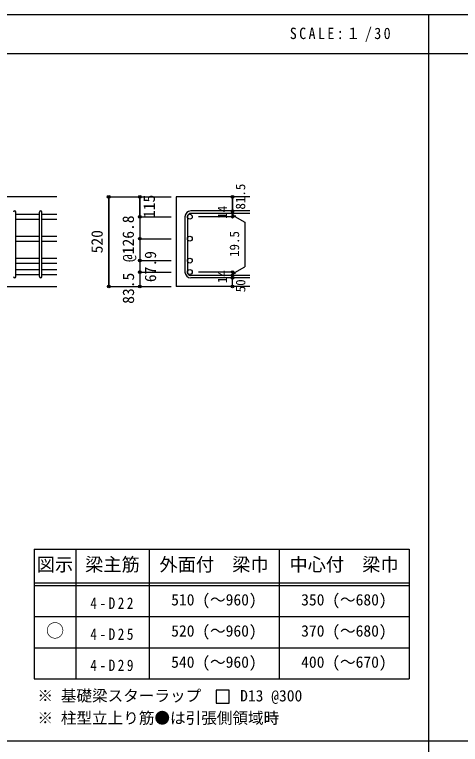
# Model space of a CAD drawing. Units: millimetres at full size, sheet at 1:30, with parts at other scales. Extents: x -5973 to 5954, y -4195 to 4201.
# Drawn here: x -3514 to -942, y -15 to 4201 of the extents above; entities that cross this region are included whole.
import ezdxf
from ezdxf.enums import TextEntityAlignment as Align

# ---------------------------------------------------------------- set-up
doc = ezdxf.new("R2010")
doc.units = ezdxf.units.MM
doc.header["$LTSCALE"] = 30
doc.header["$PDMODE"] = 32
doc.header["$PDSIZE"] = 15
for name, color, linetype in [('0-1_躯体線', 2, 'Continuous'), ('0-5_基礎梁筋', 7, 'Continuous'), ('0-6_スタラップ筋', 7, 'Continuous'), ('0-D_寸法', 4, 'Continuous'), ('6-7_文字', 7, 'Continuous'), ('6-E_枠', 7, 'Continuous'), ('F-0_枠', 6, 'Continuous')]:
    doc.layers.add(name, color=color, linetype=linetype)
doc.styles.add('ＭＳ ゴシック', font='')
doc.styles.get('ＭＳ ゴシック').set_extended_font_data('MS Gothic')

msp = doc.modelspace()

# ---------------------------------------------------------------- linework, layer by layer
at = {"layer": '0-1_躯体線'}
for p, q in [((-3270.8, 3148.3), (-4920.8, 3148.3)), ((-2155.8, 3148.3), (-2580.8, 3148.3)), ((-2580.8, 3148.3), (-2580.8, 2630.3)), ((-3670.8, 2630.3), (-3270.8, 2630.3)), ((-2155.8, 2630.3), (-2580.8, 2630.3))]:
    msp.add_line(p, q, dxfattribs=at)
at = {"layer": '0-5_基礎梁筋'}
for p, q in [((-3506.8, 3047.37), (-3370.8, 3047.37)), ((-3356.8, 3047.37), (-3270.8, 3047.37)), ((-3506.8, 3019.37), (-3370.8, 3019.37)), ((-3356.8, 3019.37), (-3270.8, 3019.37)), ((-3506.8, 2920.58), (-3370.8, 2920.58)), ((-3356.8, 2920.58), (-3270.8, 2920.58)), ((-3506.8, 2892.58), (-3370.8, 2892.58)), ((-3356.8, 2892.58), (-3270.8, 2892.58)), ((-3506.8, 2793.8), (-3370.8, 2793.8)), ((-3356.8, 2793.8), (-3270.8, 2793.8)), ((-3506.8, 2765.8), (-3370.8, 2765.8)), ((-3356.8, 2765.8), (-3270.8, 2765.8)), ((-3506.8, 2727.8), (-3370.8, 2727.8)), ((-3506.8, 2699.8), (-3370.8, 2699.8)), ((-3356.8, 2727.8), (-3270.8, 2727.8)), ((-3356.8, 2699.8), (-3270.8, 2699.8))]:
    msp.add_line(p, q, dxfattribs=at)
at = {"layer": '0-5_基礎梁筋', "color": 3}
for centre in [(-2502.8, 3033.37), (-2502.8, 2906.58), (-2502.8, 2779.8), (-2502.8, 2713.8)]:
    msp.add_circle(centre, 14, dxfattribs=at)
at = {"layer": '0-6_スタラップ筋'}
for p, q in [((-3506.8, 2687.3), (-3506.8, 3059.87)), ((-3370.8, 2687.3), (-3370.8, 3059.87)), ((-3356.8, 2687.3), (-3356.8, 3059.87)), ((-2155.8, 3066.87), (-2497.3, 3066.87)), ((-2155.8, 3052.87), (-2497.3, 3052.87)), ((-2530.8, 3033.37), (-2530.8, 2713.8)), ((-2516.8, 3033.37), (-2516.8, 2713.8)), ((-2155.8, 2694.3), (-2497.3, 2694.3)), ((-2155.8, 2680.3), (-2497.3, 2680.3))]:
    msp.add_line(p, q, dxfattribs=at)
for centre, radius, start, end in [((-3513.8, 3059.87), 7, 0, 180), ((-3363.8, 3059.87), 7, 0, 180), ((-2497.3, 3033.37), 33.5, 90, 180), ((-2497.3, 3033.37), 19.5, 90, 180), ((-2497.3, 2713.8), 33.5, 180, 270), ((-2497.3, 2713.8), 19.5, 180, 270), ((-3513.8, 2687.3), 7, 180, 0), ((-3363.8, 2687.3), 7, 180, 0)]:
    msp.add_arc(centre, radius, start, end, dxfattribs=at)
at = {"layer": '0-D_寸法'}
for p, q in [((-2970.8, 3148.3), (-2970.8, 2630.3)), ((-2970.8, 3148.3), (-2790.8, 3148.3)), ((-2970.8, 3148.3), (-2790.8, 3148.3)), ((-2970.8, 2630.3), (-2970.8, 3148.3)), ((-2790.8, 3033.37), (-2790.8, 3148.3)), ((-2790.8, 3148.3), (-2610.8, 3148.3)), ((-2790.8, 3148.3), (-2790.8, 3033.37)), ((-2255.8, 3052.87), (-2255.8, 3066.87)), ((-2255.8, 3052.87), (-2255.8, 3033.37)), ((-2255.8, 3043.12), (-2236.48, 3037.94)), ((-2255.8, 3043.12), (-2185.74, 3002.67)), ((-2790.8, 3033.37), (-2610.8, 3033.37)), ((-2790.8, 3033.37), (-2610.8, 3033.37)), ((-2790.8, 3033.37), (-2790.8, 2869.08)), ((-2790.8, 3033.37), (-2790.8, 2834.3)), ((-2790.8, 3033.37), (-2790.8, 2753.83)), ((-2255.8, 3033.37), (-2451.89, 3033.37)), ((-2185.74, 3002.67), (-2185.74, 2744.5)), ((-2790.8, 2906.58), (-2610.8, 2906.58)), ((-2790.8, 2869.08), (-2790.8, 2713.8)), ((-2790.8, 2779.8), (-2610.8, 2779.8)), ((-2255.8, 2704.05), (-2185.74, 2744.5)), ((-2790.8, 2713.8), (-2610.8, 2713.8)), ((-2255.8, 2713.8), (-2451.89, 2713.8)), ((-2255.8, 2694.3), (-2255.8, 2713.8)), ((-2255.8, 2704.05), (-2236.48, 2709.23)), ((-2255.8, 2680.3), (-2255.8, 2694.3)), ((-2255.8, 2630.3), (-2255.8, 2680.3)), ((-2970.8, 2630.3), (-2790.8, 2630.3)), ((-2790.8, 2630.3), (-2610.8, 2630.3))]:
    msp.add_line(p, q, dxfattribs=at)
for points in [[(-2255.8, 3148.3), (-2255.8, 3066.87), (-2255.8, 3148.3)], [(-2790.8, 2753.83), (-2790.8, 2713.8), (-2790.8, 2630.3)]]:
    msp.add_lwpolyline(points, dxfattribs=at)
for centre, radius in [((-2970.8, 3148.3), 8), ((-2970.8, 3148.3), 7.2), ((-2970.8, 3148.3), 6.4), ((-2970.8, 3148.3), 5.6), ((-2970.8, 3148.3), 4.8), ((-2970.8, 3148.3), 4), ((-2970.8, 3148.3), 3.2), ((-2970.8, 3148.3), 2.4), ((-2970.8, 3148.3), 1.6), ((-2970.8, 3148.3), 0.8), ((-2790.8, 3148.3), 8), ((-2790.8, 3148.3), 7.2), ((-2790.8, 3148.3), 6.4), ((-2790.8, 3148.3), 5.6), ((-2790.8, 3148.3), 4.8), ((-2790.8, 3148.3), 4), ((-2790.8, 3148.3), 3.2), ((-2790.8, 3148.3), 2.4), ((-2790.8, 3148.3), 1.6), ((-2790.8, 3148.3), 0.8), ((-2255.8, 3148.3), 4), ((-2255.8, 3148.3), 3.6), ((-2255.8, 3148.3), 3.2), ((-2255.8, 3148.3), 2.8), ((-2255.8, 3148.3), 2.4), ((-2255.8, 3148.3), 2), ((-2255.8, 3148.3), 1.6), ((-2255.8, 3148.3), 1.2), ((-2255.8, 3148.3), 0.8), ((-2255.8, 3148.3), 0.4), ((-2790.8, 3033.37), 8), ((-2790.8, 3033.37), 7.2), ((-2790.8, 3033.37), 6.4), ((-2790.8, 3033.37), 5.6), ((-2790.8, 3033.37), 4.8), ((-2790.8, 3033.37), 4), ((-2790.8, 3033.37), 3.2), ((-2255.8, 3066.87), 4), ((-2255.8, 3052.87), 4), ((-2255.8, 3033.37), 4), ((-2255.8, 3066.87), 3.6), ((-2255.8, 3052.87), 3.6), ((-2255.8, 3033.37), 3.6), ((-2255.8, 3066.87), 3.2), ((-2255.8, 3052.87), 3.2), ((-2255.8, 3033.37), 3.2), ((-2255.8, 3066.87), 2.8), ((-2255.8, 3052.87), 2.8), ((-2255.8, 3033.37), 2.8), ((-2255.8, 3066.87), 2.4), ((-2255.8, 3052.87), 2.4), ((-2255.8, 3066.87), 2), ((-2255.8, 3052.87), 2), ((-2255.8, 3066.87), 1.6), ((-2255.8, 3052.87), 1.6), ((-2255.8, 3066.87), 1.2), ((-2255.8, 3052.87), 1.2), ((-2255.8, 3066.87), 0.8), ((-2255.8, 3052.87), 0.8), ((-2255.8, 3066.87), 0.4), ((-2255.8, 3052.87), 0.4), ((-2790.8, 3033.37), 2.4), ((-2790.8, 3033.37), 1.6), ((-2790.8, 3033.37), 0.8), ((-2255.8, 3033.37), 2.4), ((-2255.8, 3033.37), 2), ((-2255.8, 3033.37), 1.6), ((-2255.8, 3033.37), 1.2), ((-2255.8, 3033.37), 0.8), ((-2255.8, 3033.37), 0.4), ((-2790.8, 2906.58), 8), ((-2790.8, 2906.58), 7.2), ((-2790.8, 2906.58), 6.4), ((-2790.8, 2906.58), 5.6), ((-2790.8, 2906.58), 4.8), ((-2790.8, 2906.58), 4), ((-2790.8, 2906.58), 3.2), ((-2790.8, 2906.58), 2.4), ((-2790.8, 2906.58), 1.6), ((-2790.8, 2906.58), 0.8), ((-2790.8, 2779.8), 8), ((-2790.8, 2779.8), 7.2), ((-2790.8, 2779.8), 6.4), ((-2790.8, 2779.8), 5.6), ((-2790.8, 2779.8), 4.8), ((-2790.8, 2779.8), 4), ((-2790.8, 2779.8), 3.2), ((-2790.8, 2779.8), 2.4), ((-2790.8, 2779.8), 1.6), ((-2790.8, 2779.8), 0.8), ((-2790.8, 2713.8), 8), ((-2790.8, 2713.8), 7.2), ((-2790.8, 2713.8), 6.4), ((-2790.8, 2713.8), 5.6), ((-2790.8, 2713.8), 4.8), ((-2790.8, 2713.8), 4), ((-2790.8, 2713.8), 3.2), ((-2790.8, 2713.8), 2.4), ((-2790.8, 2713.8), 1.6), ((-2790.8, 2713.8), 0.8), ((-2255.8, 2713.8), 4), ((-2255.8, 2713.8), 3.6), ((-2255.8, 2713.8), 3.2), ((-2255.8, 2713.8), 2.8), ((-2255.8, 2713.8), 2.4), ((-2255.8, 2713.8), 2), ((-2255.8, 2713.8), 1.6), ((-2255.8, 2713.8), 1.2), ((-2255.8, 2713.8), 0.8), ((-2255.8, 2713.8), 0.4), ((-2255.8, 2694.3), 4), ((-2255.8, 2680.3), 4), ((-2255.8, 2694.3), 3.6), ((-2255.8, 2680.3), 3.6), ((-2255.8, 2694.3), 3.2), ((-2255.8, 2680.3), 3.2), ((-2255.8, 2694.3), 2.8), ((-2255.8, 2680.3), 2.8), ((-2255.8, 2694.3), 2.4), ((-2255.8, 2680.3), 2.4), ((-2255.8, 2694.3), 2), ((-2255.8, 2680.3), 2), ((-2255.8, 2694.3), 1.6), ((-2255.8, 2680.3), 1.6), ((-2255.8, 2694.3), 1.2), ((-2255.8, 2680.3), 1.2), ((-2255.8, 2694.3), 0.8), ((-2255.8, 2680.3), 0.8), ((-2255.8, 2694.3), 0.4), ((-2255.8, 2680.3), 0.4), ((-2970.8, 2630.3), 7.2), ((-2970.8, 2630.3), 6.4), ((-2970.8, 2630.3), 5.6), ((-2970.8, 2630.3), 4.8), ((-2970.8, 2630.3), 4), ((-2970.8, 2630.3), 3.2), ((-2970.8, 2630.3), 2.4), ((-2970.8, 2630.3), 1.6), ((-2970.8, 2630.3), 0.8), ((-2790.8, 2630.3), 7.2), ((-2790.8, 2630.3), 6.4), ((-2790.8, 2630.3), 5.6), ((-2790.8, 2630.3), 4.8), ((-2790.8, 2630.3), 4), ((-2790.8, 2630.3), 3.2), ((-2790.8, 2630.3), 2.4), ((-2790.8, 2630.3), 1.6), ((-2790.8, 2630.3), 0.8), ((-2255.8, 2630.3), 4), ((-2255.8, 2630.3), 3.6), ((-2255.8, 2630.3), 3.2), ((-2255.8, 2630.3), 2.8), ((-2255.8, 2630.3), 2.4), ((-2255.8, 2630.3), 2), ((-2255.8, 2630.3), 1.6), ((-2255.8, 2630.3), 1.2), ((-2255.8, 2630.3), 0.8), ((-2255.8, 2630.3), 0.4)]:
    msp.add_circle(centre, radius, dxfattribs=at)
at = {"layer": '0-D_寸法', "color": 7}
for p in [(-2970.8, 3148.3), (-2790.8, 3148.3), (-2255.8, 3148.3), (-2790.8, 3033.37), (-2255.8, 3066.87), (-2255.8, 3052.87), (-2255.8, 3033.37), (-2790.8, 2906.58), (-2790.8, 2779.8), (-2790.8, 2713.8), (-2255.8, 2713.8), (-2255.8, 2713.8), (-2255.8, 2694.3), (-2255.8, 2680.3), (-2970.8, 2630.3), (-2790.8, 2630.3), (-2255.8, 2630.3)]:
    msp.add_point(p, dxfattribs=at)
at = {"layer": '6-7_文字'}
msp.add_lwpolyline([(-2350.54, 223.56), (-2275.54, 223.56), (-2275.54, 298.56), (-2350.54, 298.56)], close=True, dxfattribs=at)
at = {"layer": '6-E_枠', "color": 3}
for p, q in [((-3400.52, 1112.77), (-3400.52, 362.77)), ((-3400.52, 1112.77), (-1238, 1112.77)), ((-1238, 1112.77), (-1238, 362.77)), ((-3400.52, 362.77), (-1238, 362.77))]:
    msp.add_line(p, q, dxfattribs=at)
at = {"layer": '6-E_枠'}
for p, q in [((-3160.52, 1112.77), (-3160.52, 362.77)), ((-2738, 1112.77), (-2738, 362.77)), ((-1988, 1112.77), (-1988, 362.77)), ((-3400.52, 917.77), (-1238, 917.77)), ((-3400.52, 902.77), (-1238, 902.77)), ((-3400.52, 722.77), (-1238, 722.77)), ((-3400.52, 542.77), (-1238, 542.77))]:
    msp.add_line(p, q, dxfattribs=at)
at = {"layer": 'F-0_枠'}
msp.add_line((-5972.88, 4201.15), (5954.1, 4201.15), dxfattribs=at)
at = {"layer": 'F-0_枠', "color": 2}
for p, q in [((-1124.64, 4201.15), (-1124.64, -4195.24)), ((-5972.88, 3976.15), (3723.6, 3976.15)), ((3723.6, 2.95), (-5972.88, 2.95))]:
    msp.add_line(p, q, dxfattribs=at)

# ---------------------------------------------------------------- texts
at = {"layer": '0-D_寸法', "style": 'ＭＳ ゴシック'}
for s, height, p in [('81.5', 54.99, (-2166.9, 3074.71)), ('115', 65.98, (-2684.7, 3025.75)), ('14', 54.99, (-2271.03, 3021.44)), ('@126.8', 65.98, (-2805.8, 2771.58)), ('520', 65.98, (-2985.8, 2821.8)), ('19.5', 54.99, (-2201.78, 2800.76)), ('67.9', 65.98, (-2677.57, 2655.45)), ('83.5', 65.98, (-2804.8, 2530.35)), ('14', 54.99, (-2271.06, 2649.62)), ('50', 54.99, (-2165.8, 2596.8))]:
    msp.add_text(s, height=height, rotation=90, dxfattribs=at).set_placement(p, align=Align.BOTTOM_LEFT)
at = {"layer": '6-7_文字', "color": 2, "style": 'ＭＳ ゴシック'}
for s, p in [('図示', (-3385.52, 962.77)), ('梁主筋', (-3106.76, 962.77)), ('外面付\u3000梁巾', (-2678, 962.77)), ('中心付\u3000梁巾', (-1928, 962.77)), ('○', (-3333.02, 580.27))]:
    msp.add_text(s, height=76.98, dxfattribs=at).set_placement(p, align=Align.BOTTOM_LEFT)
at = {"layer": '6-7_文字', "style": 'ＭＳ ゴシック'}
for s, p in [('510 (～960)', (-2610.5, 767.77)), ('350 (～680)', (-1860.5, 767.77)), ('520 (～960)', (-2610.5, 587.77)), ('370 (～680)', (-1860.5, 587.77)), ('540 (～960)', (-2610.5, 407.77)), ('400 (～670)', (-1860.5, 407.77)), ('※ 基礎梁スターラップ     D13 @300', (-3381.96, 213.19)), ('※ 柱型立上り筋●は引張側領域時', (-3381.96, 84.68))]:
    msp.add_text(s, height=65.98, dxfattribs=at).set_placement(p, align=Align.BOTTOM_LEFT)
at = {"layer": '6-7_文字', "color": 2, "insert": (-1925.98, 4043.65), "char_height": 65.98, "attachment_point": 7, "style": 'ＭＳ ゴシック'}
msp.add_mtext('\\T1.34;\\W0.9;SCALE:１/30', dxfattribs=at)
at = {"layer": '6-7_文字', "char_height": 65.98, "attachment_point": 7, "style": 'ＭＳ ゴシック'}
for s, insert in [('\\T1.38;\\W0.85;4-D22', (-3076.76, 767.77)), ('\\T1.38;\\W0.85;4-D25', (-3076.76, 587.77)), ('\\T1.38;\\W0.85;4-D29', (-3076.76, 407.77))]:
    msp.add_mtext(s, dxfattribs=dict(at, insert=insert))

doc.saveas('drawing.dxf')
